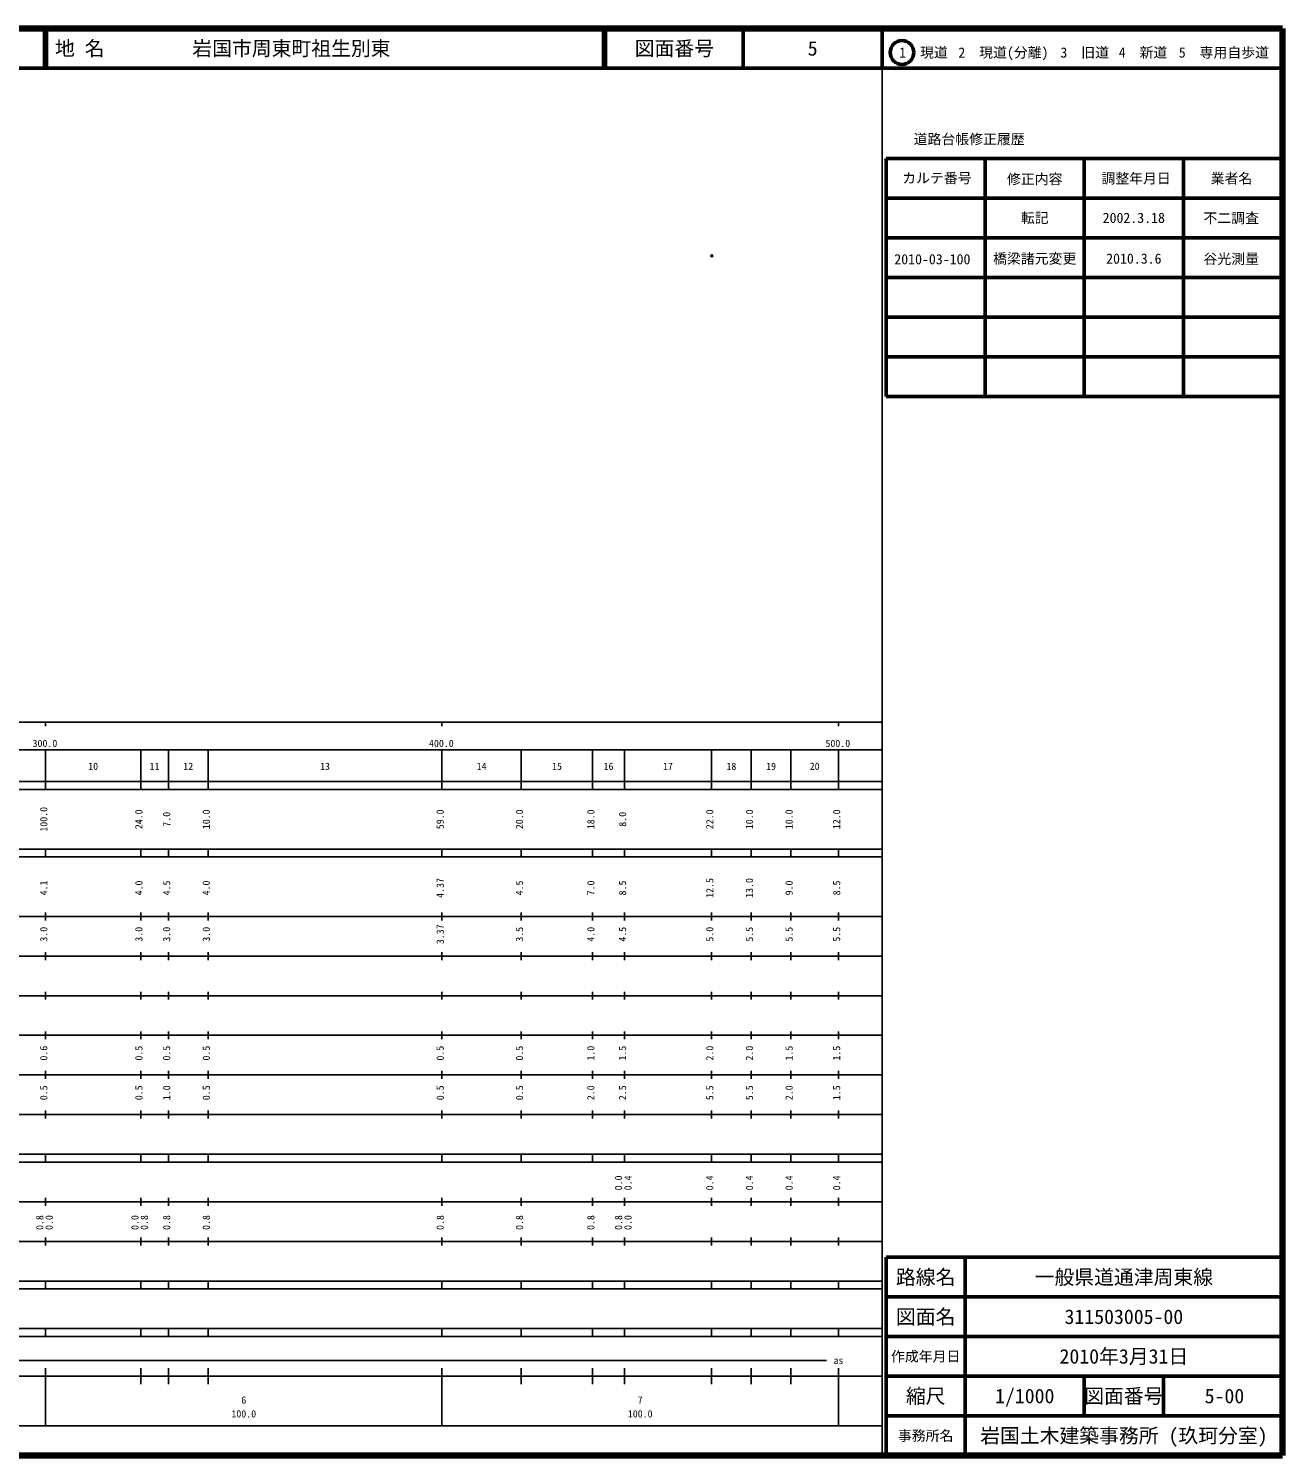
# Model space of a CAD drawing. Units: millimetres on the paper. Extents: x 40 to 680, y 20 to 380.
# Drawn here: x 363.7 to 680, y 20 to 380 of the extents above; entities that cross this region are included whole.
import ezdxf
from ezdxf.enums import TextEntityAlignment as Align

# ---------------------------------------------------------------- set-up
doc = ezdxf.new("R2010")
doc.units = ezdxf.units.MM
doc.header["$PDMODE"] = 32
doc.header["$PDSIZE"] = 0.5
doc.layers.add('M-OTRS', color=6, linetype='Continuous')
doc.layers.add('M-TTL-TXT', color=7, linetype='Continuous')
for name, color, linetype, lineweight in [('M-TTL', 2, 'Continuous', 140), ('M-TTL-BAND', 7, 'Continuous', 25), ('M-TTL-FRAM', 2, 'Continuous', 50), ('M-TTL-LINE', 7, 'Continuous', 50)]:
    doc.layers.add(name, color=color, linetype=linetype, lineweight=lineweight)
doc.styles.add('ＭＳ ゴシック', font='')
doc.styles.get('ＭＳ ゴシック').set_extended_font_data('MS Gothic')

msp = doc.modelspace()

# ---------------------------------------------------------------- linework, layer by layer
at = {"layer": 'M-OTRS'}
msp.add_point((536.037, 322.623), dxfattribs=at)
at = {"layer": 'M-TTL'}
for p, q in [((680, 380), (40, 380)), ((680, 20), (680, 380)), ((40, 20), (680, 20))]:
    msp.add_line(p, q, dxfattribs=at)
at = {"layer": 'M-TTL-BAND'}
for p, q in [((579, 20), (579, 370)), ((40, 205), (579, 205)), ((368, 205), (368, 204)), ((468, 205), (468, 204)), ((568, 205), (568, 204)), ((68, 198), (579, 198)), ((368, 188), (368, 198)), ((392, 188), (392, 198)), ((399, 188), (399, 198)), ((409, 188), (409, 198)), ((468, 188), (468, 198)), ((488, 188), (488, 198)), ((506, 188), (506, 198)), ((514, 188), (514, 198)), ((536, 188), (536, 198)), ((546, 188), (546, 198)), ((556, 188), (556, 198)), ((568, 188), (568, 198)), ((40, 190), (579, 190)), ((40, 188), (579, 188)), ((40, 173), (579, 173)), ((368, 171), (368, 173)), ((392, 171), (392, 173)), ((399, 171), (399, 173)), ((409, 171), (409, 173)), ((468, 171), (468, 173)), ((488, 171), (488, 173)), ((506, 171), (506, 173)), ((514, 171), (514, 173)), ((536, 171), (536, 173)), ((546, 171), (546, 173)), ((556, 171), (556, 173)), ((568, 171), (568, 173)), ((40, 171), (579, 171)), ((40, 156), (579, 156)), ((368, 155), (368, 157)), ((392, 155), (392, 157)), ((399, 155), (399, 157)), ((409, 155), (409, 157)), ((468, 155), (468, 157)), ((488, 155), (488, 157)), ((506, 155), (506, 157)), ((514, 155), (514, 157)), ((536, 155), (536, 157)), ((546, 155), (546, 157)), ((556, 155), (556, 157)), ((568, 155), (568, 157)), ((46, 146), (579, 146)), ((368, 145), (368, 147)), ((392, 145), (392, 147)), ((399, 145), (399, 147)), ((409, 145), (409, 147)), ((468, 145), (468, 147)), ((488, 145), (488, 147)), ((506, 145), (506, 147)), ((514, 145), (514, 147)), ((536, 145), (536, 147)), ((546, 145), (546, 147)), ((556, 145), (556, 147)), ((568, 145), (568, 147)), ((368, 135), (368, 137)), ((392, 135), (392, 137)), ((399, 135), (399, 137)), ((409, 135), (409, 137)), ((468, 135), (468, 137)), ((488, 135), (488, 137)), ((506, 135), (506, 137)), ((514, 135), (514, 137)), ((536, 135), (536, 137)), ((546, 135), (546, 137)), ((556, 135), (556, 137)), ((568, 135), (568, 137)), ((52, 136), (579, 136)), ((46, 126), (579, 126)), ((368, 125), (368, 127)), ((392, 125), (392, 127)), ((399, 125), (399, 127)), ((409, 125), (409, 127)), ((468, 125), (468, 127)), ((488, 125), (488, 127)), ((506, 125), (506, 127)), ((514, 125), (514, 127)), ((536, 125), (536, 127)), ((546, 125), (546, 127)), ((556, 125), (556, 127)), ((568, 125), (568, 127)), ((52, 116), (579, 116)), ((368, 115), (368, 117)), ((392, 115), (392, 117)), ((399, 115), (399, 117)), ((409, 115), (409, 117)), ((468, 115), (468, 117)), ((488, 115), (488, 117)), ((506, 115), (506, 117)), ((514, 115), (514, 117)), ((536, 115), (536, 117)), ((546, 115), (546, 117)), ((556, 115), (556, 117)), ((568, 115), (568, 117)), ((46, 106), (579, 106)), ((368, 105), (368, 107)), ((392, 105), (392, 107)), ((399, 105), (399, 107)), ((409, 105), (409, 107)), ((468, 105), (468, 107)), ((488, 105), (488, 107)), ((506, 105), (506, 107)), ((514, 105), (514, 107)), ((536, 105), (536, 107)), ((546, 105), (546, 107)), ((556, 105), (556, 107)), ((568, 105), (568, 107)), ((40, 96), (579, 96)), ((40, 94), (579, 94)), ((368, 94), (368, 96)), ((392, 94), (392, 96)), ((399, 94), (399, 96)), ((409, 94), (409, 96)), ((468, 94), (468, 96)), ((488, 94), (488, 96)), ((506, 94), (506, 96)), ((514, 94), (514, 96)), ((536, 94), (536, 96)), ((546, 94), (546, 96)), ((556, 94), (556, 96)), ((568, 94), (568, 96)), ((49, 84), (579, 84)), ((368, 83), (368, 85)), ((392, 83), (392, 85)), ((399, 83), (399, 85)), ((409, 83), (409, 85)), ((468, 83), (468, 85)), ((488, 83), (488, 85)), ((506, 83), (506, 85)), ((514, 83), (514, 85)), ((536, 83), (536, 85)), ((546, 83), (546, 85)), ((556, 83), (556, 85)), ((568, 83), (568, 85)), ((40, 74), (579, 74)), ((368, 73), (368, 75)), ((392, 73), (392, 75)), ((399, 73), (399, 75)), ((409, 73), (409, 75)), ((468, 73), (468, 75)), ((488, 73), (488, 75)), ((506, 73), (506, 75)), ((514, 73), (514, 75)), ((536, 73), (536, 75)), ((546, 73), (546, 75)), ((556, 73), (556, 75)), ((568, 73), (568, 75)), ((40, 64), (579, 64)), ((40, 62), (579, 62)), ((368, 62), (368, 64)), ((392, 62), (392, 64)), ((399, 62), (399, 64)), ((409, 62), (409, 64)), ((468, 62), (468, 64)), ((488, 62), (488, 64)), ((506, 62), (506, 64)), ((514, 62), (514, 64)), ((536, 62), (536, 64)), ((546, 62), (546, 64)), ((556, 62), (556, 64)), ((568, 62), (568, 64)), ((40, 52), (579, 52)), ((368, 50), (368, 52)), ((392, 50), (392, 52)), ((399, 50), (399, 52)), ((409, 50), (409, 52)), ((468, 50), (468, 52)), ((488, 50), (488, 52)), ((506, 50), (506, 52)), ((514, 50), (514, 52)), ((536, 50), (536, 52)), ((546, 50), (546, 52)), ((556, 50), (556, 52)), ((568, 50), (568, 52)), ((40, 50), (579, 50)), ((71, 44), (565, 44)), ((40, 40), (579, 40)), ((368, 27.5), (368, 42)), ((392, 38), (392, 42)), ((399, 38), (399, 42)), ((409, 38), (409, 42)), ((468, 27.5), (468, 42)), ((488, 38), (488, 42)), ((506, 38), (506, 42)), ((514, 38), (514, 42)), ((536, 38), (536, 42)), ((546, 38), (546, 42)), ((556, 38), (556, 42)), ((568, 27.5), (568, 42)), ((68, 27.5), (579, 27.5))]:
    msp.add_line(p, q, dxfattribs=at)
at = {"layer": 'M-TTL-FRAM'}
for p, q in [((580, 347.197), (580, 287.197)), ((580, 347.197), (680, 347.197)), ((580, 287.197), (680, 287.197)), ((680, 70), (580, 70)), ((580, 70), (580, 20))]:
    msp.add_line(p, q, dxfattribs=at)
at = {"layer": 'M-TTL-LINE'}
for p, q in [((367.75, 380), (367.75, 370)), ((368.25, 380), (368.25, 370)), ((508.747, 380), (508.747, 370)), ((509.247, 380), (509.247, 370)), ((543.997, 380), (543.997, 370)), ((579, 380), (579, 370)), ((40, 370), (680, 370)), ((605, 347.197), (605, 287.197)), ((630, 347.197), (630, 287.197)), ((655, 347.197), (655, 287.197)), ((580, 337.197), (680, 337.197)), ((580, 327.197), (680, 327.197)), ((580, 317.197), (680, 317.197)), ((580, 307.197), (680, 307.197)), ((580, 297.197), (680, 297.197)), ((600, 70), (600, 20)), ((680, 60), (580, 60)), ((680, 50), (580, 50)), ((680, 40), (580, 40)), ((630, 40), (630, 30)), ((650, 40), (650, 30)), ((680, 30), (580, 30))]:
    msp.add_line(p, q, dxfattribs=at)
msp.add_circle((584.031, 373.958), 3, dxfattribs=at)

# ---------------------------------------------------------------- texts
at = {"layer": 'M-TTL-BAND', "style": 'ＭＳ ゴシック'}
for s, p in [('300.0', (367.844, 198.195)), ('400.0', (467.844, 198.195)), ('500.0', (567.844, 198.195)), ('10', (380, 192.405)), ('11', (395.5, 192.405)), ('12', (404, 192.405)), ('13', (438.5, 192.405)), ('14', (478, 192.405)), ('15', (497, 192.405)), ('16', (510, 192.405)), ('17', (525, 192.405)), ('18', (541, 192.405)), ('19', (551, 192.405)), ('20', (562, 192.405)), ('as', (568, 42.5)), ('6', (418, 32.523)), ('7', (518, 32.523)), ('100.0', (418, 29.033)), ('100.0', (518, 29.033))]:
    msp.add_text(s, height=1.833, dxfattribs=at).set_placement(p, align=Align.BOTTOM_CENTER)
for s, p in [('100.0', (369, 180.5)), ('24.0', (393, 180.5)), ('7.0', (400, 180.5)), ('10.0', (410, 180.5)), ('59.0', (469, 180.5)), ('20.0', (489, 180.5)), ('18.0', (507, 180.5)), ('8.0', (515, 180.5)), ('22.0', (537, 180.5)), ('10.0', (547, 180.5)), ('10.0', (557, 180.5)), ('12.0', (569, 180.5)), ('4.1', (369, 163.174)), ('4.0', (393, 163.174)), ('4.5', (400, 163.174)), ('4.0', (410, 163.174)), ('4.37', (469, 163.174)), ('4.5', (489, 163.174)), ('7.0', (507, 163.174)), ('8.5', (515, 163.174)), ('12.5', (537, 163.174)), ('13.0', (547, 163.174)), ('9.0', (557, 163.174)), ('8.5', (569, 163.174)), ('3.0', (369, 151.5)), ('3.0', (393, 151.5)), ('3.0', (400, 151.5)), ('3.0', (410, 151.5)), ('3.37', (469, 151.5)), ('3.5', (489, 151.5)), ('4.0', (507, 151.5)), ('4.5', (515, 151.5)), ('5.0', (537, 151.5)), ('5.5', (547, 151.5)), ('5.5', (557, 151.5)), ('5.5', (569, 151.5)), ('0.6', (369, 121.5)), ('0.5', (393, 121.5)), ('0.5', (400, 121.5)), ('0.5', (410, 121.5)), ('0.5', (469, 121.5)), ('0.5', (489, 121.5)), ('1.0', (507, 121.5)), ('1.5', (515, 121.5)), ('2.0', (537, 121.5)), ('2.0', (547, 121.5)), ('1.5', (557, 121.5)), ('1.5', (569, 121.5)), ('0.5', (369, 111.5)), ('0.5', (393, 111.5)), ('1.0', (400, 111.5)), ('0.5', (410, 111.5)), ('0.5', (469, 111.5)), ('0.5', (489, 111.5)), ('2.0', (507, 111.5)), ('2.5', (515, 111.5)), ('5.5', (537, 111.5)), ('5.5', (547, 111.5)), ('2.0', (557, 111.5)), ('1.5', (569, 111.5)), ('0.0', (514, 88.764)), ('0.4', (516.37, 88.764)), ('0.4', (537, 88.764)), ('0.4', (547, 88.764)), ('0.4', (557, 88.764)), ('0.4', (569, 88.764)), ('0.8', (368, 78.764)), ('0.0', (370.37, 78.764)), ('0.0', (392, 78.764)), ('0.8', (394.37, 78.764)), ('0.8', (400, 78.764)), ('0.8', (410, 78.764)), ('0.8', (469, 78.764)), ('0.8', (489, 78.764)), ('0.8', (507, 78.764)), ('0.8', (514, 78.764)), ('0.0', (516.37, 78.764))]:
    msp.add_text(s, height=1.833, rotation=90, dxfattribs=at).set_placement(p, align=Align.BOTTOM_CENTER)
at = {"layer": 'M-TTL-TXT', "style": 'ＭＳ ゴシック'}
for s, p in [('地 名', (370.38, 375)), ('岩国市周東町祖生別東', (405.024, 375))]:
    msp.add_text(s, height=3.666, dxfattribs=at).set_placement(p, align=Align.MIDDLE_LEFT)
for s, height, p in [('図面番号', 3.666, (526.622, 375)), ('5', 3.666, (561.497, 375)), ('1\u3000現道', 2.566, (589.448, 373.958)), ('2\u3000現道(分離)', 2.566, (609.619, 373.958)), ('3\u3000旧道', 2.566, (630.121, 373.958)), ('4\u3000新道', 2.566, (644.824, 373.958)), ('5\u3000専用自歩道', 2.566, (665.228, 373.958)), ('道路台帳修正履歴', 2.566, (600.968, 352.113)), ('カルテ番号', 2.566, (592.839, 342.277)), ('修正内容', 2.566, (617.509, 342.023)), ('調整年月日', 2.566, (643.089, 342.197)), ('業者名', 2.566, (667.134, 342.197)), ('転記', 2.566, (617.5, 332.245)), ('2002.3.18', 2.566, (642.5, 332.245)), ('不二調査', 2.566, (667.077, 332.189)), ('2010-03-100', 2.566, (591.691, 321.802)), ('橋梁諸元変更', 2.566, (617.51, 321.959)), ('2010.3.6', 2.566, (642.51, 321.959)), ('谷光測量', 2.566, (667.087, 321.903)), ('路線名', 3.666, (590, 65)), ('路線名', 3.666, (590, 65)), ('一般県道通津周東線', 3.666, (640, 65)), ('図面名', 3.666, (590, 55)), ('図面名', 3.666, (590, 55)), ('311503005-00', 3.666, (640, 55)), ('2010年3月31日', 3.666, (640, 45)), ('作成年月日', 2.566, (590, 45)), ('作成年月日', 2.566, (590, 45)), ('縮尺', 3.666, (590, 35)), ('縮尺', 3.666, (590, 35)), ('1/1000', 3.666, (615, 35)), ('図面番号', 3.666, (640, 35)), ('図面番号', 3.666, (640, 35)), (' 5-00', 3.666, (664.125, 35)), ('事務所名', 2.566, (590, 25)), ('事務所名', 2.566, (590, 25)), ('岩国土木建築事務所 (玖珂分室)', 3.666, (640, 25))]:
    msp.add_text(s, height=height, dxfattribs=at).set_placement(p, align=Align.MIDDLE_CENTER)

doc.saveas('drawing.dxf')
